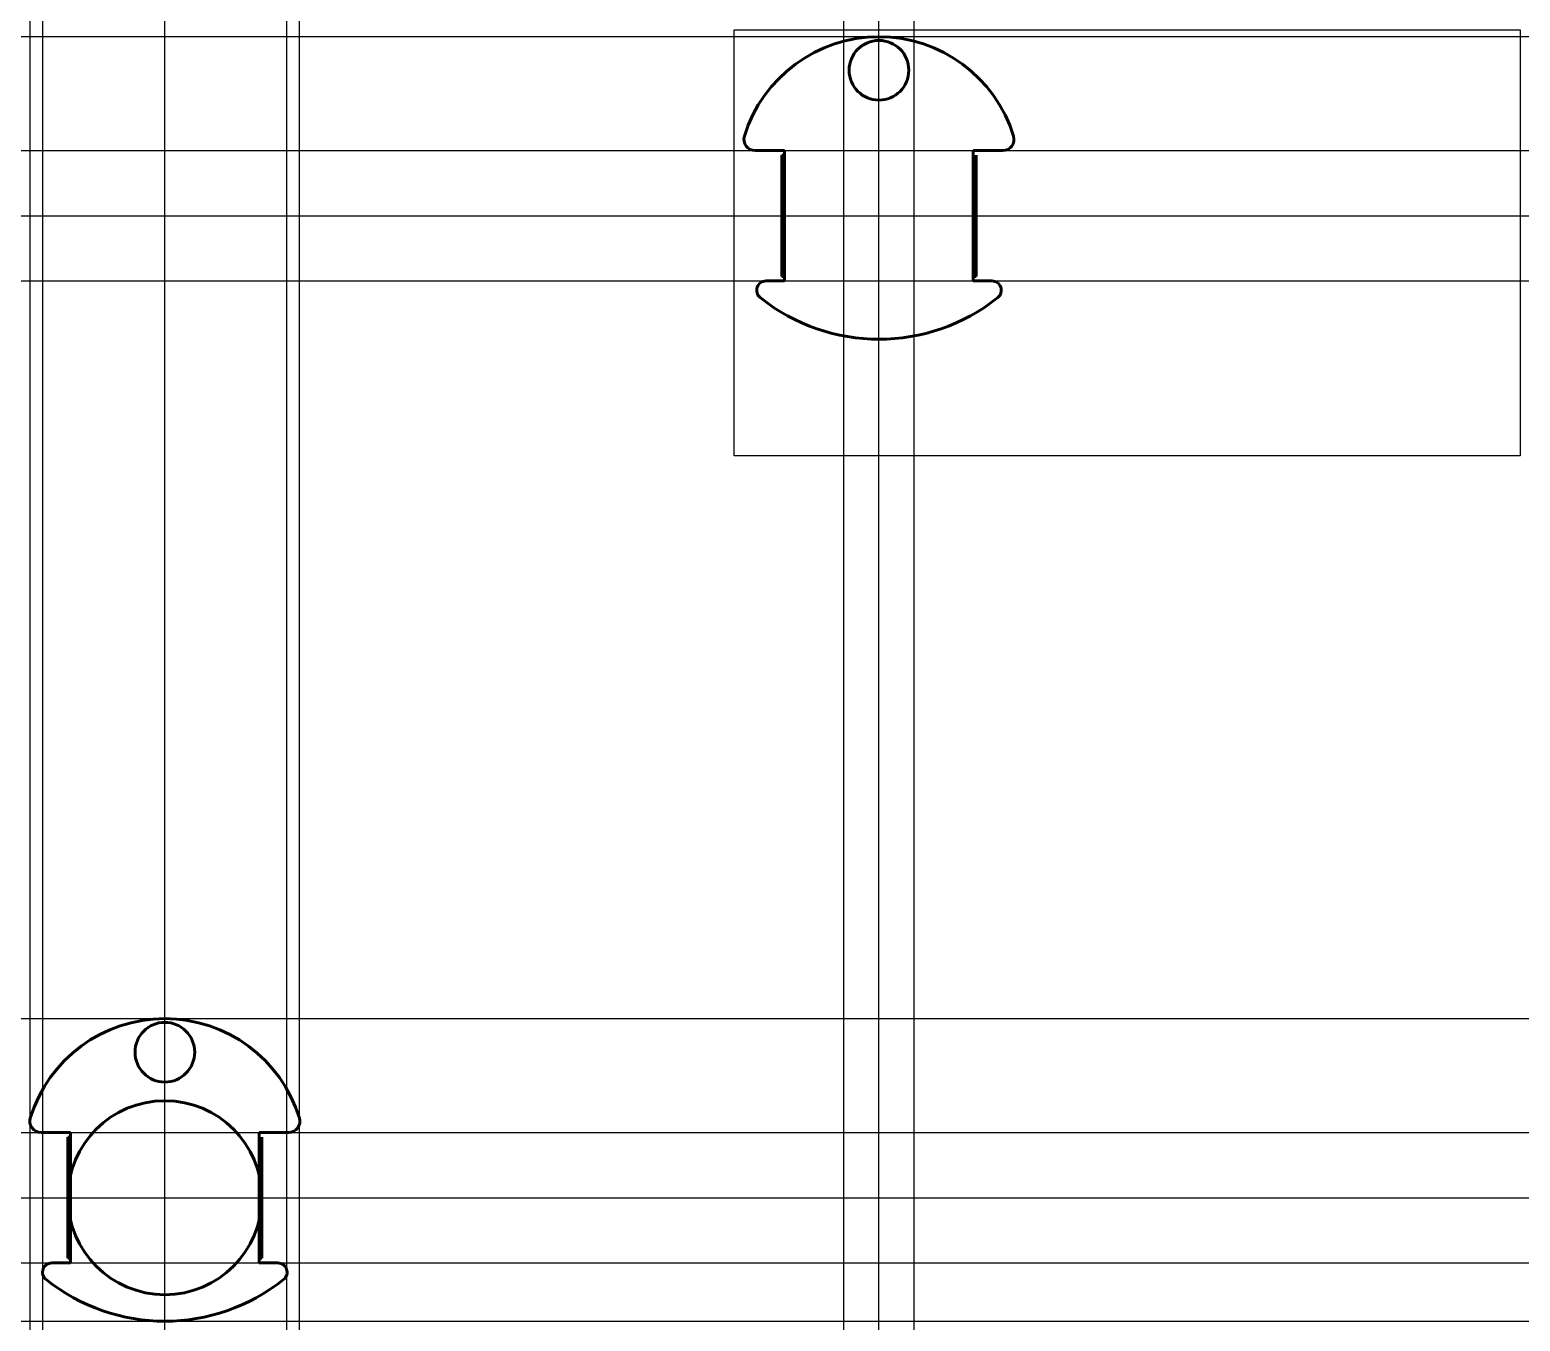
# Model space of a CAD drawing. Header units: millimetres. Extents: x -72 to 727, y -66 to 626.
import ezdxf

# ---------------------------------------------------------------- set-up
doc = ezdxf.new("R2010")
doc.units = ezdxf.units.MM
picture_1 = doc.add_image_def('image1.png', size_in_pixel=(1920, 1040))

msp = doc.modelspace()

# ---------------------------------------------------------------- linework, layer by layer
at = {"color": 150, "lineweight": 60, "true_color": 0x0080ff}
for p, q in [((332.42, 561.35), (316.59, 561.35)), ((332.42, 526.4), (332.42, 561.35)), ((433.62, 526.4), (433.62, 561.35)), ((433.62, 561.35), (449.07, 561.35)), ((433.62, 561.35), (449.33, 561.35)), ((433.62, 561.35), (449.07, 561.35)), ((433.62, 561.35), (449.44, 561.35)), ((332.42, 558.9), (330.92, 558.9)), ((330.92, 558.9), (330.92, 493.9)), ((332.42, 558.9), (330.92, 558.9)), ((330.92, 558.9), (330.92, 493.9)), ((435.12, 558.9), (435.12, 493.9)), ((332.42, 526.4), (332.42, 491.45)), ((433.62, 526.4), (433.62, 491.45)), ((332.42, 491.45), (322.43, 491.45)), ((332.42, 491.45), (326.22, 491.45)), ((332.42, 493.9), (330.92, 493.9)), ((332.42, 493.9), (330.92, 493.9)), ((433.62, 493.9), (435.12, 493.9)), ((433.62, 491.45), (443.61, 491.45)), ((-50.6, 34.95), (-66.42, 34.95)), ((-50.6, 32.5), (-52.1, 32.5)), ((-52.1, 32.5), (-52.1, -32.5)), ((-50.6, 32.5), (-52.1, 32.5)), ((-52.1, 32.5), (-52.1, -32.5)), ((-50.6, 0), (-50.6, 34.95)), ((50.6, 0), (50.6, 34.95)), ((50.6, 34.95), (66.05, 34.95)), ((50.6, 34.95), (66.31, 34.95)), ((50.6, 34.95), (66.05, 34.95)), ((50.6, 34.95), (66.42, 34.95)), ((52.1, 32.5), (52.1, -32.5)), ((-50.6, 0), (-50.6, -34.95)), ((50.6, 0), (50.6, -34.95)), ((-50.6, -34.95), (-60.59, -34.95)), ((-50.6, -34.95), (-56.8, -34.95)), ((-50.6, -32.5), (-52.1, -32.5)), ((-50.6, -32.5), (-52.1, -32.5)), ((50.6, -32.5), (52.1, -32.5)), ((50.6, -34.95), (60.59, -34.95))]:
    msp.add_line(p, q, dxfattribs=at)
at = {"color": 232, "true_color": 0xc52b79}
for p, direction in [((-72.25, 40.98), (0, 1)), ((-65.45, -40.95), (0, 1)), ((0, 0), (0, 1)), ((65.45, -40.95), (0, 1)), ((65.45, -40.95), (0, 1)), ((72.25, 40.95), (0, 1)), ((364.11, 539.68), (0, 1)), ((383.02, 526.4), (0, 1)), ((401.93, 536.83), (0, 1)), ((383.02, 622.51), (1, 0)), ((323.63, 561.35), (1, 0)), ((331.94, 526.4), (1, 0)), ((329.13, 491.45), (1, 0)), ((0, 96), (1, 0)), ((-65.91, 34.95), (1, 0)), ((0, 0), (1, 0)), ((-50.6, -34.95), (1, 0)), ((0, -66.2), (1, 0))]:
    msp.add_xline(p, direction, dxfattribs=at)
at = {"color": 150, "lineweight": 60, "true_color": 0x0080ff}
for centre, radius in [((383.02, 604.4), 16), ((0, 78), 16), ((0, 0), 52)]:
    msp.add_circle(centre, radius, dxfattribs=at)
for centre, radius, start, end in [((383.02, 546.9), 75.5, 17.11225, 162.88775), ((316.59, 567.35), 6, 162.88775, 270), ((449.44, 567.35), 6, 270, 17.11225), ((322.43, 486.45), 5, 90, 231.34561), ((443.61, 486.45), 5, 308.65439, 90), ((383.02, 562.2), 102, 231.34561, 308.65439), ((0, 20.5), 75.5, 17.11225, 162.88775), ((-66.42, 40.95), 6, 162.88775, 270), ((66.42, 40.95), 6, 270, 17.11225), ((-60.59, -39.95), 5, 90, 231.34561), ((60.59, -39.95), 5, 308.65439, 90), ((0, 35.8), 102, 231.34561, 308.65439)]:
    msp.add_arc(centre, radius, start, end, dxfattribs=at)

# ---------------------------------------------------------------- pictures from other files: only their frames are drawn
image = msp.add_image(picture_1, insert=(305.29, 397.71), size_in_units=(421.64, 228.39))
image.dxf.flags = 15

doc.saveas('drawing.dxf')
